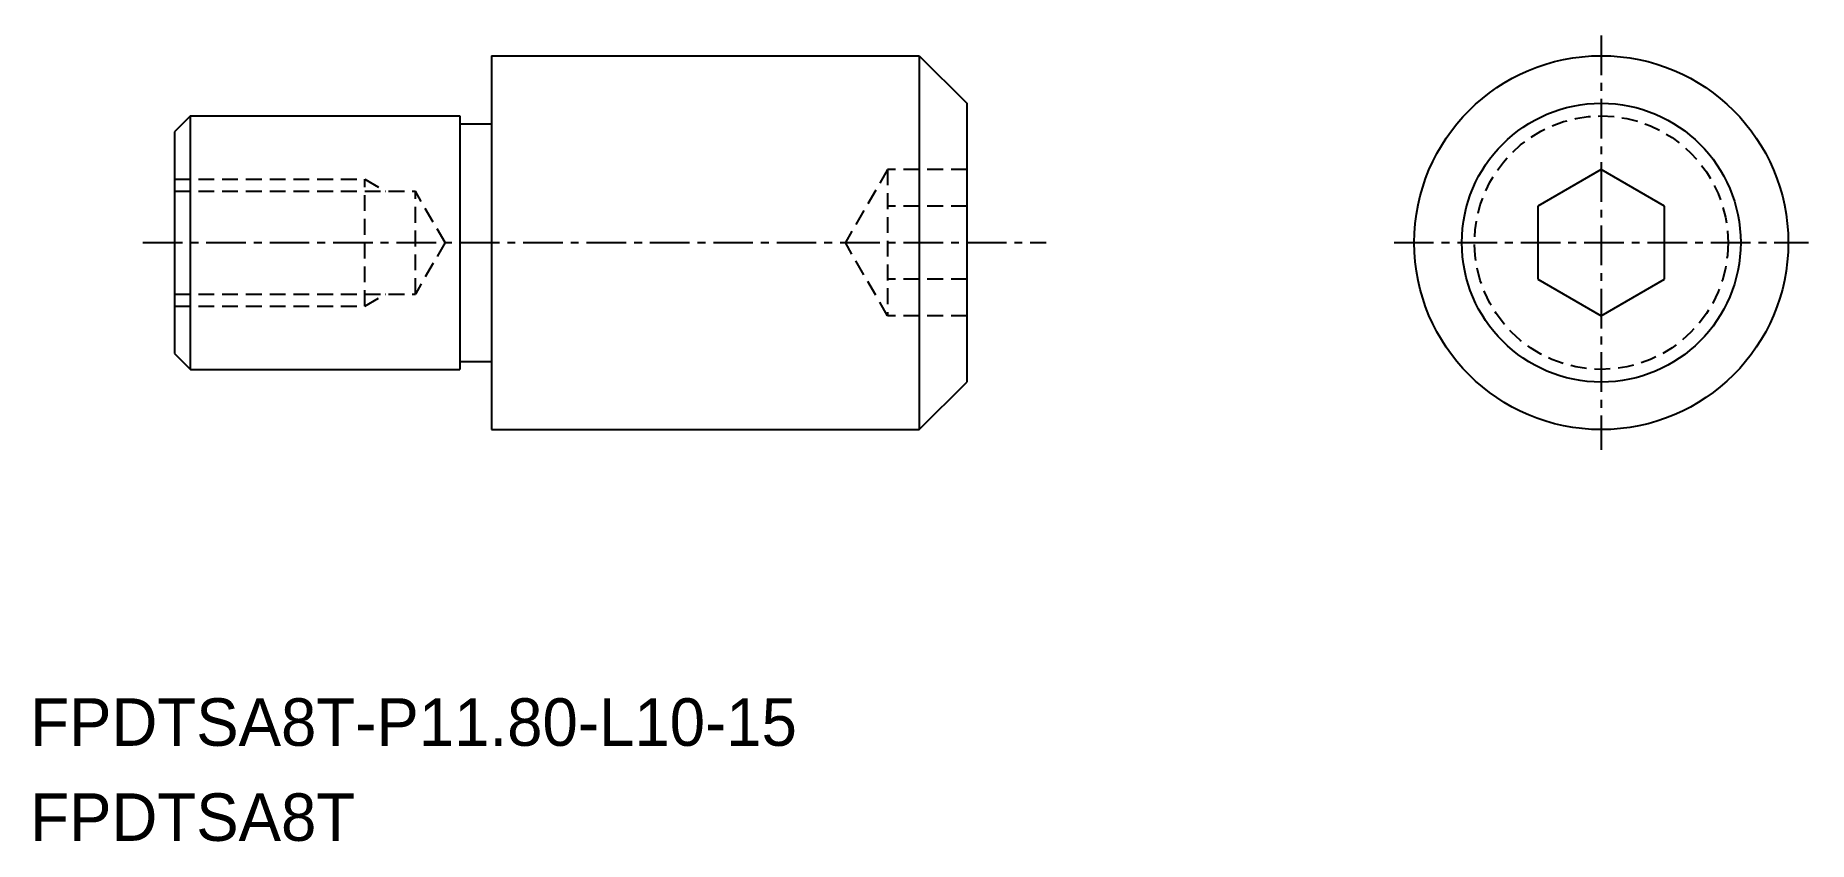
# Model space of a CAD drawing. Extents: x -1568 to -1512, y -537.6 to -512.2.
import ezdxf

# ---------------------------------------------------------------- set-up
doc = ezdxf.new("R2010")
doc.units = 0
doc.linetypes.add('CENTER', pattern=[2, 1.25, -0.25, 0.25, -0.25])
doc.linetypes.add('DASHED', pattern=[0.75, 0.5, -0.25])
doc.layers.get('0').update_dxf_attribs({"linetype": 'CONTINUOUS'})
doc.layers.add('CENTER', color=1, linetype='CENTER')

msp = doc.modelspace()

# ---------------------------------------------------------------- linework, layer by layer
at = {"color": 7, "linetype": 'CONTINUOUS'}
for p, q in [((-1553.597, -512.798), (-1553.597, -524.598)), ((-1553.597, -512.798), (-1540.097, -512.798)), ((-1540.097, -512.798), (-1538.597, -514.298)), ((-1563.097, -514.698), (-1563.597, -515.198)), ((-1563.097, -514.698), (-1554.597, -514.698)), ((-1563.097, -522.698), (-1563.097, -514.698)), ((-1554.597, -514.698), (-1554.597, -522.698)), ((-1538.597, -514.298), (-1538.597, -523.098)), ((-1563.597, -515.198), (-1563.597, -522.198)), ((-1554.597, -514.948), (-1553.597, -514.948)), ((-1518.578, -516.388), (-1520.578, -517.543)), ((-1516.578, -517.543), (-1518.578, -516.388)), ((-1520.578, -517.543), (-1520.578, -519.852)), ((-1516.578, -519.852), (-1516.578, -517.543)), ((-1520.578, -519.852), (-1518.578, -521.007)), ((-1518.578, -521.007), (-1516.578, -519.852)), ((-1563.597, -522.198), (-1563.097, -522.698)), ((-1554.597, -522.448), (-1553.597, -522.448)), ((-1563.097, -522.698), (-1554.597, -522.698)), ((-1540.097, -524.598), (-1538.597, -523.098)), ((-1553.597, -524.598), (-1540.097, -524.598))]:
    msp.add_line(p, q, dxfattribs=at)
at = {"linetype": 'CONTINUOUS'}
msp.add_line((-1540.097, -512.798), (-1540.097, -524.598), dxfattribs=at)
at = {"color": 3, "linetype": 'DASHED'}
for p, q in [((-1541.097, -516.388), (-1542.431, -518.698)), ((-1541.097, -516.388), (-1541.097, -521.007)), ((-1538.597, -516.388), (-1541.097, -516.388)), ((-1563.597, -516.698), (-1557.597, -516.698)), ((-1557.597, -516.698), (-1556.941, -517.077)), ((-1557.597, -520.698), (-1557.597, -516.698)), ((-1563.597, -517.077), (-1555.997, -517.077)), ((-1555.062, -518.698), (-1555.997, -517.077)), ((-1555.997, -520.319), (-1555.997, -517.077)), ((-1538.597, -517.543), (-1541.097, -517.543)), ((-1555.062, -518.698), (-1555.997, -520.319)), ((-1541.097, -521.007), (-1542.431, -518.698)), ((-1563.597, -520.319), (-1555.997, -520.319)), ((-1557.597, -520.698), (-1556.941, -520.319)), ((-1538.597, -519.852), (-1541.097, -519.852)), ((-1563.597, -520.698), (-1557.597, -520.698)), ((-1538.597, -521.007), (-1541.097, -521.007))]:
    msp.add_line(p, q, dxfattribs=at)
at = {"linetype": 'CONTINUOUS'}
for radius in [5.9, 4.4]:
    msp.add_circle((-1518.578, -518.698), radius, dxfattribs=at)
at = {"color": 3, "linetype": 'DASHED'}
msp.add_circle((-1518.578, -518.698), 4, dxfattribs=at)
at = {"color": 7, "linetype": 'CONTINUOUS'}
msp.add_point((-1563.597, -518.698), dxfattribs=at)
at = {"layer": 'CENTER', "color": 1, "linetype": 'CENTER'}
for p, q in [((-1518.578, -512.158), (-1518.578, -525.238)), ((-1564.597, -518.698), (-1536.097, -518.698)), ((-1525.118, -518.698), (-1512.038, -518.698))]:
    msp.add_line(p, q, dxfattribs=at)

# ---------------------------------------------------------------- texts
for s, p in [('FPDTSA8T-P11.80-L10-15', (-1568.152, -534.58)), ('FPDTSA8T', (-1568.152, -537.58))]:
    msp.add_text(s, height=1.5).set_placement(p)

doc.saveas('drawing.dxf')
